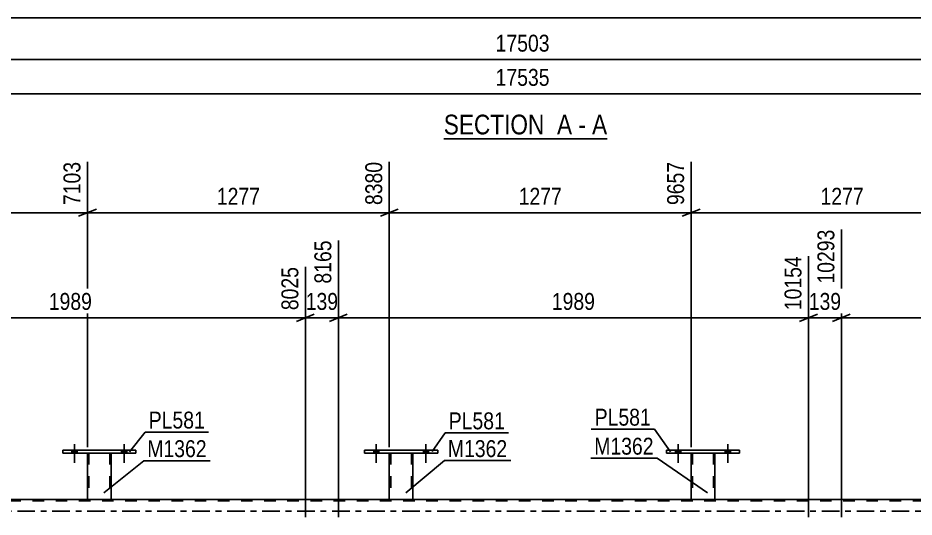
# Model space of a CAD drawing. Header units: millimetres. Extents: x 0 to 841, y 0 to 594.
# Drawn here: x 328.5 to 480.2, y 423.5 to 508 of the extents above; entities that cross this region are included whole.
import ezdxf

# ---------------------------------------------------------------- set-up
doc = ezdxf.new("R2010")
doc.units = ezdxf.units.MM
doc.linetypes.add('DXK_LINE_DOT2', pattern=[3.9198, 1.9599, -1.9599])
doc.linetypes.add('DXK_LINE_DOT3', pattern=[5.9187, 2.979, -0.9799, 0.9799, -0.9799])
doc.styles.add('Arial Narrow', font='ARIALN.TTF', dxfattribs={"height": 0.2})

# ---------------------------------------------------------------- blocks, each defined once
blk = doc.blocks.new('Unknown-122568727-11 - 3869')
at = {"color": 6, "linetype": 'Continuous'}
blk.add_line((400.62, 487.53), (428.27, 487.53), dxfattribs=at)
at = {"color": 0, "linetype": 'Continuous'}
for points in [[(418.73, 488.28), (418.73, 491.78), (400.62, 491.78), (400.62, 488.28)], [(422.34, 488.28), (422.34, 491.78), (419.78, 491.78), (419.78, 488.28)], [(424.66, 488.28), (424.66, 491.78), (423.39, 491.78), (423.39, 488.28)], [(428.27, 488.28), (428.27, 491.78), (425.71, 491.78), (425.71, 488.28)]]:
    blk.add_wipeout(points, dxfattribs=at)
at = {"color": 7, "linetype": 'Continuous', "style": 'Arial Narrow'}
for s, p in [('SECTION ', (400.62, 488.28)), ('A', (419.78, 488.28)), ('A', (425.71, 488.28)), ('-', (423.39, 488.28))]:
    blk.add_text(s, height=3.34, dxfattribs=at).set_placement(p)
blk = doc.blocks.new('Part-122568727-5420 - 5055')
at = {"color": 2, "linetype": 'Continuous'}
for p, q in [((336.12, 434.81), (336.12, 434.33)), ((348.52, 434.81), (336.12, 434.81)), ((336.12, 434.33), (348.52, 434.33)), ((348.52, 434.33), (348.52, 434.81))]:
    blk.add_line(p, q, dxfattribs=at)
blk = doc.blocks.new('Part-122568727-5223 - 5055')
at = {"color": 2, "linetype": 'Continuous'}
for p, q in [((442.48, 434.33), (442.48, 426.49)), ((446.48, 434.33), (446.48, 426.49)), ((442.48, 426.49), (446.48, 426.49))]:
    blk.add_line(p, q, dxfattribs=at)
at = {"color": 7, "linetype": 'DXK_LINE_DOT2'}
for p, q in [((442.48, 434.33), (446.48, 434.33)), ((442.48, 434.33), (442.48, 434.33)), ((442.48, 434.33), (442.48, 434.33)), ((442.72, 434.33), (442.72, 426.49)), ((446.24, 434.33), (446.24, 426.49)), ((446.48, 434.33), (446.48, 434.33)), ((446.48, 434.33), (446.48, 434.33)), ((446.22, 426.49), (446.19, 426.49)), ((446.19, 426.49), (446.22, 426.49)), ((446.24, 426.49), (446.22, 426.49)), ((446.22, 426.49), (446.24, 426.49))]:
    blk.add_line(p, q, dxfattribs=at)
blk = doc.blocks.new('Part-122568727-5410 - 5055')
at = {"color": 2, "linetype": 'Continuous'}
for p, q in [((387.2, 434.81), (387.2, 434.33)), ((399.6, 434.81), (387.2, 434.81)), ((387.2, 434.33), (399.6, 434.33)), ((399.6, 434.33), (399.6, 434.81))]:
    blk.add_line(p, q, dxfattribs=at)
blk = doc.blocks.new('Part-122568727-5289 - 5055')
at = {"color": 2, "linetype": 'Continuous'}
blk.add_line((632.64, 426.49), (56.19, 426.49), dxfattribs=at)
at = {"color": 7, "linetype": 'DXK_LINE_DOT2'}
blk.add_line((756.32, 426.25), (56.19, 426.25), dxfattribs=at)
at = {"color": 7, "linetype": 'DXK_LINE_DOT3'}
blk.add_line((56.19, 424.49), (756.32, 424.49), dxfattribs=at)
blk = doc.blocks.new('Part-122568727-5400 - 5055')
at = {"color": 2, "linetype": 'Continuous'}
for p, q in [((438.28, 434.81), (438.28, 434.33)), ((450.68, 434.81), (438.28, 434.81)), ((438.28, 434.33), (450.68, 434.33)), ((450.68, 434.33), (450.68, 434.81))]:
    blk.add_line(p, q, dxfattribs=at)
blk = doc.blocks.new('Bolt-122568727-5367 - 5055')
at = {"linetype": 'Continuous'}
for points in [[(439.84, 434.33), (440.72, 434.33), (440.72, 434.81), (439.84, 434.81)], [(448.24, 434.33), (449.12, 434.33), (449.12, 434.81), (448.24, 434.81)]]:
    blk.add_hatch(color=1, dxfattribs=at).paths.add_polyline_path(points)
at = {"color": 1, "linetype": 'Continuous'}
for p, q in [((440.28, 435.81), (440.28, 432.69)), ((448.68, 435.81), (448.68, 432.69)), ((439.84, 434.81), (439.84, 434.33)), ((440.72, 434.81), (440.72, 434.33)), ((448.24, 434.81), (448.24, 434.33)), ((449.12, 434.81), (449.12, 434.33))]:
    blk.add_line(p, q, dxfattribs=at)
blk = doc.blocks.new('Bolt-122568727-5368 - 5055')
at = {"linetype": 'Continuous'}
for points in [[(439.84, 434.33), (440.72, 434.33), (440.72, 434.81), (439.84, 434.81)], [(448.24, 434.33), (449.12, 434.33), (449.12, 434.81), (448.24, 434.81)]]:
    blk.add_hatch(color=1, dxfattribs=at).paths.add_polyline_path(points)
at = {"color": 1, "linetype": 'Continuous'}
for p, q in [((440.28, 435.81), (440.28, 432.69)), ((448.68, 435.81), (448.68, 432.69)), ((439.84, 434.81), (439.84, 434.33)), ((440.72, 434.81), (440.72, 434.33)), ((448.24, 434.81), (448.24, 434.33)), ((449.12, 434.81), (449.12, 434.33))]:
    blk.add_line(p, q, dxfattribs=at)
blk = doc.blocks.new('Part-122568727-5405 - 5055')
at = {"color": 2, "linetype": 'Continuous'}
for p, q in [((391.4, 434.33), (391.4, 426.49)), ((395.4, 434.33), (395.4, 426.49)), ((391.4, 426.49), (395.4, 426.49))]:
    blk.add_line(p, q, dxfattribs=at)
at = {"color": 7, "linetype": 'DXK_LINE_DOT2'}
for p, q in [((391.4, 434.33), (395.4, 434.33)), ((391.4, 434.33), (391.4, 434.33)), ((391.4, 434.33), (391.4, 434.33)), ((391.64, 434.33), (391.64, 426.49)), ((395.16, 434.33), (395.16, 426.49)), ((395.4, 434.33), (395.4, 434.33)), ((395.4, 434.33), (395.4, 434.33)), ((395.14, 426.49), (395.11, 426.49)), ((395.11, 426.49), (395.14, 426.49)), ((395.16, 426.49), (395.14, 426.49)), ((395.14, 426.49), (395.16, 426.49))]:
    blk.add_line(p, q, dxfattribs=at)
blk = doc.blocks.new('Part-122568727-5415 - 5055')
at = {"color": 2, "linetype": 'Continuous'}
for p, q in [((340.32, 434.33), (340.32, 426.49)), ((344.32, 434.33), (344.32, 426.49)), ((340.32, 426.49), (344.32, 426.49))]:
    blk.add_line(p, q, dxfattribs=at)
at = {"color": 7, "linetype": 'DXK_LINE_DOT2'}
for p, q in [((340.32, 434.33), (344.32, 434.33)), ((340.32, 434.33), (340.32, 434.33)), ((340.32, 434.33), (340.32, 434.33)), ((340.56, 434.33), (340.56, 426.49)), ((344.08, 434.33), (344.08, 426.49)), ((344.32, 434.33), (344.32, 434.33)), ((344.32, 434.33), (344.32, 434.33)), ((344.03, 426.49), (344.06, 426.49)), ((344.03, 426.49), (344.06, 426.49)), ((344.06, 426.49), (344.08, 426.49)), ((344.06, 426.49), (344.08, 426.49))]:
    blk.add_line(p, q, dxfattribs=at)
blk = doc.blocks.new('Bolt-122568727-5439 - 5055')
at = {"linetype": 'Continuous'}
for points in [[(388.76, 434.33), (389.64, 434.33), (389.64, 434.81), (388.76, 434.81)], [(397.16, 434.33), (398.04, 434.33), (398.04, 434.81), (397.16, 434.81)]]:
    blk.add_hatch(color=1, dxfattribs=at).paths.add_polyline_path(points)
at = {"color": 1, "linetype": 'Continuous'}
for p, q in [((389.2, 435.81), (389.2, 432.69)), ((397.6, 435.81), (397.6, 432.69)), ((388.76, 434.81), (388.76, 434.33)), ((389.64, 434.81), (389.64, 434.33)), ((397.16, 434.81), (397.16, 434.33)), ((398.04, 434.81), (398.04, 434.33))]:
    blk.add_line(p, q, dxfattribs=at)
blk = doc.blocks.new('Bolt-122568727-5519 - 5055')
at = {"linetype": 'Continuous'}
for points in [[(388.76, 434.33), (389.64, 434.33), (389.64, 434.81), (388.76, 434.81)], [(397.16, 434.33), (398.04, 434.33), (398.04, 434.81), (397.16, 434.81)]]:
    blk.add_hatch(color=1, dxfattribs=at).paths.add_polyline_path(points)
at = {"color": 1, "linetype": 'Continuous'}
for p, q in [((389.2, 435.81), (389.2, 432.69)), ((397.6, 435.81), (397.6, 432.69)), ((388.76, 434.81), (388.76, 434.33)), ((389.64, 434.81), (389.64, 434.33)), ((397.16, 434.81), (397.16, 434.33)), ((398.04, 434.81), (398.04, 434.33))]:
    blk.add_line(p, q, dxfattribs=at)
blk = doc.blocks.new('Bolt-122568727-5520 - 5055')
at = {"linetype": 'Continuous'}
for points in [[(337.68, 434.33), (338.56, 434.33), (338.56, 434.81), (337.68, 434.81)], [(346.08, 434.33), (346.96, 434.33), (346.96, 434.81), (346.08, 434.81)]]:
    blk.add_hatch(color=1, dxfattribs=at).paths.add_polyline_path(points)
at = {"color": 1, "linetype": 'Continuous'}
for p, q in [((338.12, 435.81), (338.12, 432.69)), ((346.52, 435.81), (346.52, 432.69)), ((337.68, 434.81), (337.68, 434.33)), ((338.56, 434.81), (338.56, 434.33)), ((346.08, 434.81), (346.08, 434.33)), ((346.96, 434.81), (346.96, 434.33))]:
    blk.add_line(p, q, dxfattribs=at)
blk = doc.blocks.new('Bolt-122568727-5521 - 5055')
at = {"linetype": 'Continuous'}
for points in [[(337.68, 434.33), (338.56, 434.33), (338.56, 434.81), (337.68, 434.81)], [(346.08, 434.33), (346.96, 434.33), (346.96, 434.81), (346.08, 434.81)]]:
    blk.add_hatch(color=1, dxfattribs=at).paths.add_polyline_path(points)
at = {"color": 1, "linetype": 'Continuous'}
for p, q in [((338.12, 435.81), (338.12, 432.69)), ((346.52, 435.81), (346.52, 432.69)), ((337.68, 434.81), (337.68, 434.33)), ((338.56, 434.81), (338.56, 434.33)), ((346.08, 434.81), (346.08, 434.33)), ((346.96, 434.81), (346.96, 434.33))]:
    blk.add_line(p, q, dxfattribs=at)
blk = doc.blocks.new('StraightDimension-122568727-4487 - 3869')
at = {"color": 7, "linetype": 'Continuous'}
blk.add_line((70.96, 495.15), (756.96, 495.15), dxfattribs=at)
at = {"color": 0}
blk.add_wipeout([(419.13, 495.9), (419.13, 500.1), (408.79, 500.1), (408.79, 495.9)], dxfattribs=at)
at = {"color": 3, "style": 'Arial Narrow'}
blk.add_text('17535', height=2.863, dxfattribs=at).set_placement((409.39, 496.5))
blk = doc.blocks.new('StraightDimension-122568727-4349 - 3869')
at = {"color": 7, "linetype": 'Continuous'}
blk.add_line((71.6, 508), (636.24, 508), dxfattribs=at)
blk = doc.blocks.new('StraightDimension-122568727-4508 - 3869')
at = {"color": 7, "linetype": 'Continuous'}
blk.add_line((71.6, 500.94), (756.32, 500.94), dxfattribs=at)
at = {"color": 0}
blk.add_wipeout([(419.13, 501.69), (419.13, 505.89), (408.79, 505.89), (408.79, 501.69)], dxfattribs=at)
at = {"color": 3, "style": 'Arial Narrow'}
blk.add_text('17503', height=2.863, dxfattribs=at).set_placement((409.39, 502.29))
blk = doc.blocks.new('StraightDimension-122568727-15685 - 5055')
at = {"color": 7, "linetype": 'Continuous'}
for p, q in [((467.91, 423.49), (467.91, 472.16)), ((547.47, 423.49), (547.47, 467.66)), ((469.41, 457.82), (466.41, 456.62)), ((467.91, 457.22), (547.47, 457.22)), ((545.97, 456.62), (548.97, 457.82))]:
    blk.add_line(p, q, dxfattribs=at)
at = {"color": 0, "linetype": 'Continuous'}
blk.add_wipeout([(546.87, 468.26), (542.67, 468.26), (542.67, 457.92), (546.87, 457.92)], dxfattribs=at)
at = {"color": 0}
blk.add_wipeout([(511.95, 457.97), (511.95, 462.17), (503.44, 462.17), (503.44, 457.97)], dxfattribs=at)
at = {"color": 3, "linetype": 'Continuous', "style": 'Arial Narrow'}
blk.add_text('12282', height=2.863, rotation=90.0002, dxfattribs=at).set_placement((546.27, 458.52))
at = {"color": 3, "style": 'Arial Narrow'}
blk.add_text('1989', height=2.863, dxfattribs=at).set_placement((504.04, 458.57))
blk = doc.blocks.new('StraightDimension-122568727-6283 - 5055')
at = {"color": 7, "linetype": 'Continuous'}
for p, q in [((391.4, 435.33), (391.4, 483.63)), ((442.48, 435.33), (442.48, 483.63)), ((392.9, 475.62), (389.9, 474.42)), ((391.4, 475.02), (442.48, 475.02)), ((440.98, 474.42), (443.98, 475.62))]:
    blk.add_line(p, q, dxfattribs=at)
at = {"color": 0, "linetype": 'Continuous'}
blk.add_wipeout([(441.88, 484.23), (437.68, 484.23), (437.68, 475.72), (441.88, 475.72)], dxfattribs=at)
at = {"color": 0}
blk.add_wipeout([(421.2, 475.77), (421.2, 479.97), (412.69, 479.97), (412.69, 475.77)], dxfattribs=at)
at = {"color": 3, "linetype": 'Continuous', "style": 'Arial Narrow'}
blk.add_text('9657', height=2.863, rotation=90.0002, dxfattribs=at).set_placement((441.28, 476.32))
at = {"color": 3, "style": 'Arial Narrow'}
blk.add_text('1277', height=2.863, dxfattribs=at).set_placement((413.29, 476.37))
blk = doc.blocks.new('StraightDimension-122568727-6273 - 5055')
at = {"color": 7, "linetype": 'Continuous'}
for p, q in [((340.32, 435.33), (340.32, 483.63)), ((391.4, 435.33), (391.4, 483.63)), ((341.82, 475.62), (338.82, 474.42)), ((340.32, 475.02), (391.4, 475.02)), ((389.9, 474.42), (392.9, 475.62))]:
    blk.add_line(p, q, dxfattribs=at)
at = {"color": 0, "linetype": 'Continuous'}
blk.add_wipeout([(390.8, 484.23), (386.6, 484.23), (386.6, 475.72), (390.8, 475.72)], dxfattribs=at)
at = {"color": 0}
blk.add_wipeout([(370.12, 475.77), (370.12, 479.97), (361.61, 479.97), (361.61, 475.77)], dxfattribs=at)
at = {"color": 3, "linetype": 'Continuous', "style": 'Arial Narrow'}
blk.add_text('8380', height=2.863, rotation=90.0002, dxfattribs=at).set_placement((390.2, 476.32))
at = {"color": 3, "style": 'Arial Narrow'}
blk.add_text('1277', height=2.863, dxfattribs=at).set_placement((362.21, 476.37))
blk = doc.blocks.new('StraightDimension-122568727-15688 - 5055')
at = {"color": 7, "linetype": 'Continuous'}
for p, q in [((382.78, 423.49), (382.78, 470.33)), ((377.2, 423.49), (377.2, 465.83)), ((375.7, 456.62), (378.7, 457.82)), ((377.2, 457.22), (382.78, 457.22)), ((384.28, 457.82), (381.28, 456.62))]:
    blk.add_line(p, q, dxfattribs=at)
at = {"color": 0}
blk.add_wipeout([(383.33, 457.97), (383.33, 462.17), (376.65, 462.17), (376.65, 457.97)], dxfattribs=at)
at = {"color": 3, "style": 'Arial Narrow'}
blk.add_text('139', height=2.863, dxfattribs=at).set_placement((377.25, 458.57))
at = {"color": 0, "linetype": 'Continuous'}
blk.add_wipeout([(382.18, 470.93), (377.98, 470.93), (377.98, 462.42), (382.18, 462.42)], dxfattribs=at)
at = {"color": 3, "linetype": 'Continuous', "style": 'Arial Narrow'}
blk.add_text('8165', height=2.863, rotation=90.0002, dxfattribs=at).set_placement((381.58, 463.02))
blk = doc.blocks.new('StraightDimension-122568727-6263 - 5055')
at = {"color": 7, "linetype": 'Continuous'}
for p, q in [((289.24, 435.33), (289.24, 483.63)), ((340.32, 435.33), (340.32, 483.63)), ((290.74, 475.62), (287.74, 474.42)), ((289.24, 475.02), (340.32, 475.02)), ((338.82, 474.42), (341.82, 475.62))]:
    blk.add_line(p, q, dxfattribs=at)
at = {"color": 0, "linetype": 'Continuous'}
blk.add_wipeout([(339.72, 484.23), (335.52, 484.23), (335.52, 475.72), (339.72, 475.72)], dxfattribs=at)
at = {"color": 0}
blk.add_wipeout([(319.04, 475.77), (319.04, 479.97), (310.52, 479.97), (310.52, 475.77)], dxfattribs=at)
at = {"color": 3, "linetype": 'Continuous', "style": 'Arial Narrow'}
blk.add_text('7103', height=2.863, rotation=90.0002, dxfattribs=at).set_placement((339.12, 476.32))
at = {"color": 3, "style": 'Arial Narrow'}
blk.add_text('1277', height=2.863, dxfattribs=at).set_placement((311.12, 476.37))
blk = doc.blocks.new('StraightDimension-122568727-6293 - 5055')
at = {"color": 7, "linetype": 'Continuous'}
for p, q in [((493.56, 435.33), (493.56, 485.46)), ((442.48, 435.33), (442.48, 483.63)), ((443.98, 475.62), (440.98, 474.42)), ((442.48, 475.02), (493.56, 475.02)), ((492.06, 474.42), (495.06, 475.62))]:
    blk.add_line(p, q, dxfattribs=at)
at = {"color": 0, "linetype": 'Continuous'}
blk.add_wipeout([(492.96, 486.06), (488.76, 486.06), (488.76, 475.72), (492.96, 475.72)], dxfattribs=at)
at = {"color": 0}
blk.add_wipeout([(472.28, 475.77), (472.28, 479.97), (463.77, 479.97), (463.77, 475.77)], dxfattribs=at)
at = {"color": 3, "linetype": 'Continuous', "style": 'Arial Narrow'}
blk.add_text('10934', height=2.863, rotation=90.0002, dxfattribs=at).set_placement((492.36, 476.32))
at = {"color": 3, "style": 'Arial Narrow'}
blk.add_text('1277', height=2.863, dxfattribs=at).set_placement((464.37, 476.37))
blk = doc.blocks.new('StraightDimension-122568727-15686 - 5055')
at = {"color": 7, "linetype": 'Continuous'}
for p, q in [((467.91, 423.49), (467.91, 472.16)), ((462.34, 423.49), (462.34, 467.66)), ((460.84, 456.62), (463.84, 457.82)), ((462.34, 457.22), (467.91, 457.22)), ((469.41, 457.82), (466.41, 456.62))]:
    blk.add_line(p, q, dxfattribs=at)
at = {"color": 0}
blk.add_wipeout([(468.47, 457.97), (468.47, 462.17), (461.78, 462.17), (461.78, 457.97)], dxfattribs=at)
at = {"color": 3, "style": 'Arial Narrow'}
blk.add_text('139', height=2.863, dxfattribs=at).set_placement((462.38, 458.57))
at = {"color": 0, "linetype": 'Continuous'}
blk.add_wipeout([(467.31, 472.76), (463.11, 472.76), (463.11, 462.42), (467.31, 462.42)], dxfattribs=at)
at = {"color": 3, "linetype": 'Continuous', "style": 'Arial Narrow'}
blk.add_text('10293', height=2.863, rotation=90.0002, dxfattribs=at).set_placement((466.71, 463.02))
blk = doc.blocks.new('StraightDimension-122568727-15687 - 5055')
at = {"color": 7, "linetype": 'Continuous'}
for p, q in [((382.78, 423.49), (382.78, 470.33)), ((462.34, 423.49), (462.34, 467.66)), ((384.28, 457.82), (381.28, 456.62)), ((382.78, 457.22), (462.34, 457.22)), ((460.84, 456.62), (463.84, 457.82))]:
    blk.add_line(p, q, dxfattribs=at)
at = {"color": 0, "linetype": 'Continuous'}
blk.add_wipeout([(461.74, 468.26), (457.54, 468.26), (457.54, 457.92), (461.74, 457.92)], dxfattribs=at)
at = {"color": 0}
blk.add_wipeout([(426.81, 457.97), (426.81, 462.17), (418.3, 462.17), (418.3, 457.97)], dxfattribs=at)
at = {"color": 3, "linetype": 'Continuous', "style": 'Arial Narrow'}
blk.add_text('10154', height=2.863, rotation=90.0002, dxfattribs=at).set_placement((461.14, 458.52))
at = {"color": 3, "style": 'Arial Narrow'}
blk.add_text('1989', height=2.863, dxfattribs=at).set_placement((418.9, 458.57))
blk = doc.blocks.new('StraightDimension-122568727-15689 - 5055')
at = {"color": 7, "linetype": 'Continuous'}
for p, q in [((297.64, 423.49), (297.64, 470.33)), ((377.2, 423.49), (377.2, 465.83)), ((299.14, 457.82), (296.14, 456.62)), ((297.64, 457.22), (377.2, 457.22)), ((375.7, 456.62), (378.7, 457.82))]:
    blk.add_line(p, q, dxfattribs=at)
at = {"color": 0, "linetype": 'Continuous'}
blk.add_wipeout([(376.6, 466.43), (372.4, 466.43), (372.4, 457.92), (376.6, 457.92)], dxfattribs=at)
at = {"color": 0}
blk.add_wipeout([(341.68, 457.97), (341.68, 462.17), (333.17, 462.17), (333.17, 457.97)], dxfattribs=at)
at = {"color": 3, "linetype": 'Continuous', "style": 'Arial Narrow'}
blk.add_text('8025', height=2.863, rotation=90.0002, dxfattribs=at).set_placement((376, 458.52))
at = {"color": 3, "style": 'Arial Narrow'}
blk.add_text('1989', height=2.863, dxfattribs=at).set_placement((333.77, 458.57))
blk = doc.blocks.new('Mark-122568727-5219 - 5055')
at = {"color": 0}
blk.add_wipeout([(436.13, 434.06), (436.13, 437.06), (426.08, 437.06), (426.08, 434.06)], dxfattribs=at)
blk.add_wipeout([(436.13, 434.06), (436.13, 437.06), (426.08, 437.06), (426.08, 434.06)], dxfattribs=at)
at = {"color": 30, "linetype": 'Continuous'}
for p in [(425.48, 433.46), (445.26, 427.59)]:
    blk.add_line(p, (436.73, 433.46), dxfattribs=at)
at = {"color": 3, "style": 'Arial Narrow'}
blk.add_text('M1362', height=2.863, dxfattribs=at).set_placement((426.08, 434.06))
blk = doc.blocks.new('Mark-122568727-5411 - 5055')
at = {"color": 0}
blk.add_wipeout([(360.49, 433.64), (360.49, 436.64), (350.44, 436.64), (350.44, 433.64)], dxfattribs=at)
blk.add_wipeout([(360.49, 433.64), (360.49, 436.64), (350.44, 436.64), (350.44, 433.64)], dxfattribs=at)
at = {"color": 30, "linetype": 'Continuous'}
for p, q in [((343.1, 427.59), (349.84, 433.04)), ((349.84, 433.04), (361.09, 433.04))]:
    blk.add_line(p, q, dxfattribs=at)
at = {"color": 3, "style": 'Arial Narrow'}
blk.add_text('M1362', height=2.863, dxfattribs=at).set_placement((350.44, 433.64))
blk = doc.blocks.new('Mark-122568727-5416 - 5055')
at = {"color": 0}
blk.add_wipeout([(360.19, 438.48), (360.19, 441.48), (350.69, 441.48), (350.69, 438.48)], dxfattribs=at)
blk.add_wipeout([(360.19, 438.48), (360.19, 441.48), (350.69, 441.48), (350.69, 438.48)], dxfattribs=at)
at = {"color": 30, "linetype": 'Continuous'}
for p, q in [((347.45, 434.53), (350.09, 437.88)), ((350.09, 437.88), (360.79, 437.88))]:
    blk.add_line(p, q, dxfattribs=at)
at = {"color": 3, "style": 'Arial Narrow'}
blk.add_text('PL581', height=2.863, dxfattribs=at).set_placement((350.69, 438.48))
blk = doc.blocks.new('Mark-122568727-5396 - 5055')
at = {"color": 0}
blk.add_wipeout([(435.67, 438.97), (435.67, 441.97), (426.16, 441.97), (426.16, 438.97)], dxfattribs=at)
blk.add_wipeout([(435.67, 438.97), (435.67, 441.97), (426.16, 441.97), (426.16, 438.97)], dxfattribs=at)
at = {"color": 30, "linetype": 'Continuous'}
for p in [(425.56, 438.37), (438.99, 434.56)]:
    blk.add_line(p, (436.27, 438.37), dxfattribs=at)
at = {"color": 3, "style": 'Arial Narrow'}
blk.add_text('PL581', height=2.863, dxfattribs=at).set_placement((426.16, 438.97))
blk = doc.blocks.new('Mark-122568727-5401 - 5055')
at = {"color": 0}
blk.add_wipeout([(411.36, 433.65), (411.36, 436.65), (401.31, 436.65), (401.31, 433.65)], dxfattribs=at)
blk.add_wipeout([(411.36, 433.65), (411.36, 436.65), (401.31, 436.65), (401.31, 433.65)], dxfattribs=at)
at = {"color": 30, "linetype": 'Continuous'}
for p, q in [((394.18, 427.59), (400.71, 433.05)), ((400.71, 433.05), (411.96, 433.05))]:
    blk.add_line(p, q, dxfattribs=at)
at = {"color": 3, "style": 'Arial Narrow'}
blk.add_text('M1362', height=2.863, dxfattribs=at).set_placement((401.31, 433.65))
blk = doc.blocks.new('Mark-122568727-5406 - 5055')
at = {"color": 0}
blk.add_wipeout([(410.96, 438.35), (410.96, 441.35), (401.46, 441.35), (401.46, 438.35)], dxfattribs=at)
blk.add_wipeout([(410.96, 438.35), (410.96, 441.35), (401.46, 441.35), (401.46, 438.35)], dxfattribs=at)
at = {"color": 30, "linetype": 'Continuous'}
for p, q in [((398.64, 434.58), (400.86, 437.75)), ((400.86, 437.75), (411.56, 437.75))]:
    blk.add_line(p, q, dxfattribs=at)
at = {"color": 3, "style": 'Arial Narrow'}
blk.add_text('PL581', height=2.863, dxfattribs=at).set_placement((401.46, 438.35))

msp = doc.modelspace()

# ---------------------------------------------------------------- block references
for name in ['StraightDimension-122568727-4487 - 3869', 'Unknown-122568727-11 - 3869', 'Bolt-122568727-5520 - 5055', 'Bolt-122568727-5521 - 5055', 'Bolt-122568727-5439 - 5055', 'Bolt-122568727-5519 - 5055', 'Bolt-122568727-5367 - 5055', 'Bolt-122568727-5368 - 5055', 'Part-122568727-5420 - 5055', 'Part-122568727-5415 - 5055', 'Part-122568727-5410 - 5055', 'Part-122568727-5405 - 5055', 'Part-122568727-5400 - 5055', 'Part-122568727-5223 - 5055', 'Part-122568727-5289 - 5055']:
    msp.add_blockref(name, (0, 0))

# ---------------------------------------------------------------- next in the draw order: block references
for name in ['StraightDimension-122568727-4349 - 3869', 'StraightDimension-122568727-6283 - 5055', 'StraightDimension-122568727-15685 - 5055']:
    msp.add_blockref(name, (0, 0))

# ---------------------------------------------------------------- next in the draw order: block references
for name in ['StraightDimension-122568727-4508 - 3869', 'StraightDimension-122568727-6293 - 5055', 'StraightDimension-122568727-6273 - 5055']:
    msp.add_blockref(name, (0, 0))

# ---------------------------------------------------------------- next in the draw order: block references
for name in ['StraightDimension-122568727-6263 - 5055', 'StraightDimension-122568727-15686 - 5055', 'StraightDimension-122568727-15688 - 5055']:
    msp.add_blockref(name, (0, 0))

# ---------------------------------------------------------------- next in the draw order: block references
for name in ['StraightDimension-122568727-15689 - 5055', 'StraightDimension-122568727-15687 - 5055']:
    msp.add_blockref(name, (0, 0))

# ---------------------------------------------------------------- next in the draw order: block references
for name in ['Mark-122568727-5219 - 5055', 'Mark-122568727-5411 - 5055', 'Mark-122568727-5401 - 5055']:
    msp.add_blockref(name, (0, 0))

# ---------------------------------------------------------------- next in the draw order: block references
for name in ['Mark-122568727-5416 - 5055', 'Mark-122568727-5406 - 5055', 'Mark-122568727-5396 - 5055']:
    msp.add_blockref(name, (0, 0))

doc.saveas('drawing.dxf')
